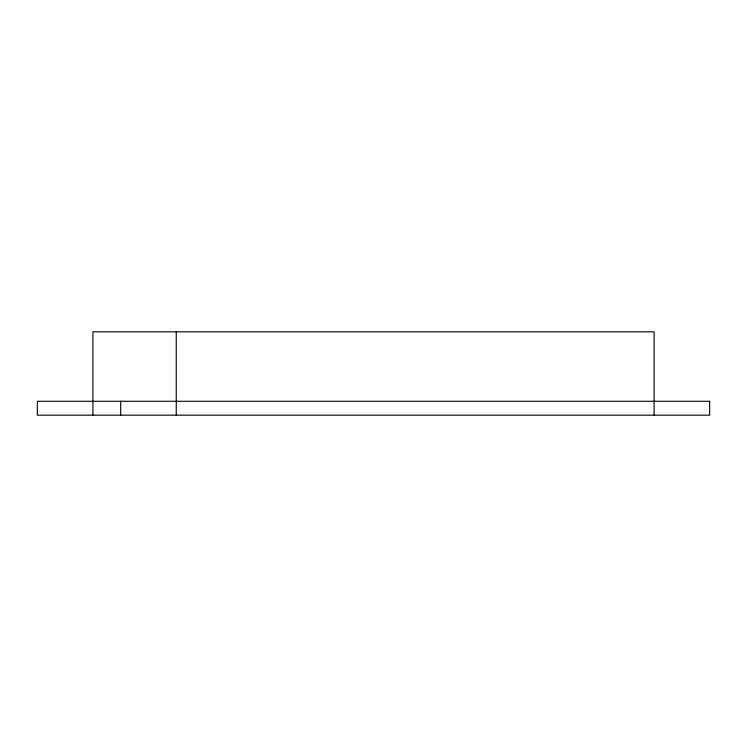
<?xml version="1.0" encoding="UTF-8"?>
<svg xmlns="http://www.w3.org/2000/svg" width="747" height="747" viewBox="0 0 747 747"><rect width="100%" height="100%" fill="white"/><g stroke="black" fill="none" stroke-linecap="round" stroke-linejoin="round"><path stroke-width="1.12" d="M654.092 415.173L654.092 331.827L92.908 331.827L92.908 415.173M176.255 331.827L176.255 415.173M120.697 401.279L120.697 415.173M709.65 401.279L37.35 401.279L37.35 415.173L709.65 415.173L709.65 401.279"/></g></svg>
